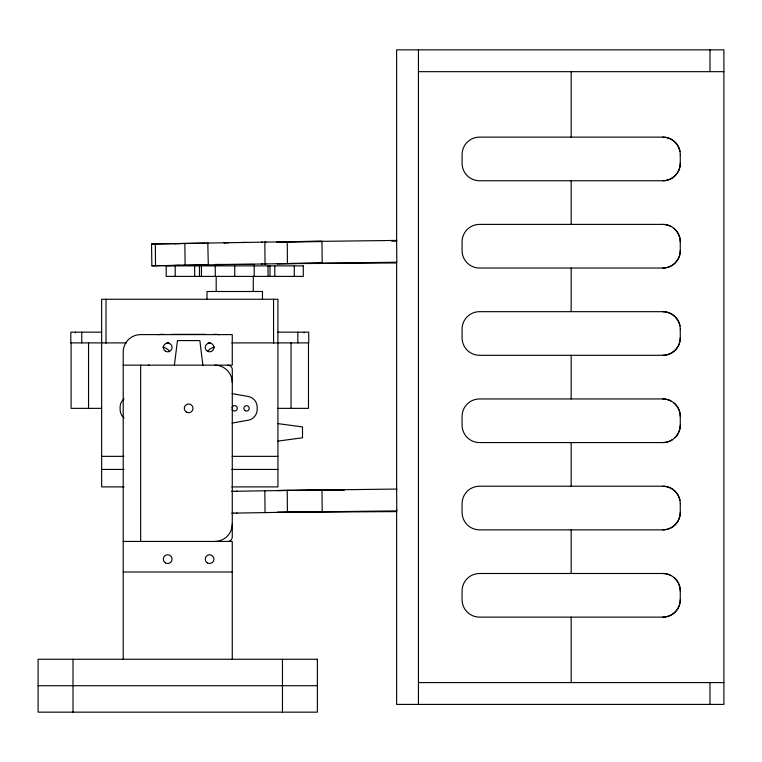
<?xml version="1.0" encoding="UTF-8"?>
<svg xmlns="http://www.w3.org/2000/svg" width="762" height="762" viewBox="0 0 762 762"><rect width="100%" height="100%" fill="white"/><g stroke="black" fill="none" stroke-linecap="round" stroke-linejoin="round"><path stroke-width="1.14" d="M174.412 365.15L177.441 340.585L199.854 340.585L202.882 365.15M321.821 241.611L276.768 241.897L396.621 240.421L396.516 241.144L391.773 241.173M396.516 489.785L396.621 489.061L276.768 490.538L290.998 490.452M232.115 423.072L248.174 420.233A10.906 10.906 0 0 0 257.185 409.489L257.185 407.213A10.906 10.906 0 0 0 248.174 396.469L232.115 393.63M277.93 441.084L302.504 437.807L302.504 426.901L277.93 423.624M289.96 241.697L290.551 241.687M295.294 241.611L294.818 241.621M205.168 264.909L151.857 265.814L151.533 244.002M261.414 264.014L262.861 263.957M232.105 491.309L233.458 491.29M237.382 491.223L236.125 491.242M203.483 243.116L205.035 243.126M224.952 242.783L223.961 242.802L228.733 242.726M244.926 242.449L245.545 242.44L241.592 242.497M179.146 243.545L174.508 243.621L175.555 243.602M178.098 243.554L179.08 243.545M202.711 243.173L151.667 244.002L321.974 241.173L322.193 262.985L152 265.814M206.645 243.097L208.074 243.078M261.385 242.154L262.49 242.173M264.881 242.135L265.986 242.078M206.397 264.89L208.14 264.9M264.643 263.928L266.252 263.9M290.389 263.519L294.894 263.442M231.572 491.347L321.974 489.814L322.193 511.635L231.791 513.159M233.124 513.112L232.486 513.121M236.449 513.055L236.982 513.045M174.441 265.443L179.213 265.357M208.293 264.862L207.807 243.088M396.621 262.957L276.987 263.709L396.821 262.233L396.621 240.421M307.591 490.347L344.348 490.118M396.621 511.607L276.987 512.359L396.821 510.883L396.621 489.061M418.443 71.666L723.9 71.666M679.971 151.4A17.459 17.459 0 0 0 662.807 137.122L479.536 137.122A17.459 17.459 0 0 0 462.077 154.572L462.077 163.306A17.459 17.459 0 0 0 479.536 180.756L662.807 180.756A17.488 17.421 -90 0 0 680.285 163.306M670.827 226.343A17.459 17.459 0 0 0 662.807 224.39L479.536 224.39A17.459 17.459 0 0 0 462.077 241.849L462.077 250.574A17.459 17.459 0 0 0 479.536 268.034L662.807 268.034A17.488 17.421 -90 0 0 680.285 250.574M215.179 264.433L254.279 264.433M679.971 325.945A17.459 17.459 0 0 0 662.807 311.668L479.536 311.668A17.459 17.459 0 0 0 462.077 329.127L462.077 337.852A17.459 17.459 0 0 0 479.536 355.302L662.807 355.302A17.488 17.421 -90 0 0 680.285 337.852M101.641 332.165L70.828 332.165L70.828 342.9L126.482 342.9M277.93 332.165L308.743 332.165L308.743 342.9L231.791 342.9M163.706 334.347L161.153 334.347A10.906 10.906 0 0 0 158.153 334.766M171.698 334.347L205.597 334.347M213.589 334.347L216.141 334.347A10.906 10.906 0 0 1 219.142 334.766M166.716 342.9L169.078 342.9M208.121 342.9L210.493 342.9M123.206 365.15L232.267 365.15L232.267 334.604L140.665 334.604A17.459 17.459 0 0 0 123.206 352.063L123.206 659.263M670.827 400.898A17.459 17.459 0 0 0 662.807 398.945L479.536 398.945A17.459 17.459 0 0 0 462.077 416.395L462.077 425.129A17.459 17.459 0 0 0 479.536 442.579L662.807 442.579A17.459 17.459 0 0 0 672.36 439.731M101.641 408.356L71.095 408.356L71.095 342.9M277.93 408.356L308.477 408.356L308.477 342.9M101.641 456.352L123.968 456.352M232.162 456.352L277.93 456.352M101.641 469.44L124.12 469.44M231.791 469.44L277.93 469.44M679.971 500.501A17.459 17.459 0 0 0 662.807 486.213L479.536 486.213A17.459 17.459 0 0 0 462.077 503.672L462.077 512.397A17.459 17.459 0 0 0 479.536 529.857L662.807 529.857A17.488 17.421 -90 0 0 680.285 512.397M124.12 486.899L101.641 486.899L101.641 299.256L277.92 299.256L277.93 486.899L231.791 486.899M123.206 541.449L232.267 541.449L232.267 659.263M123.206 571.995L232.267 571.995M670.827 575.443A17.459 17.459 0 0 0 662.807 573.491L479.536 573.491A17.459 17.459 0 0 0 462.077 590.95L462.077 599.675A17.459 17.459 0 0 0 479.536 617.125L662.807 617.125A17.488 17.421 -90 0 0 680.285 599.675M418.443 682.581L723.9 682.581M38.1 685.714L317.383 685.714M287.226 241.764L287.436 263.585M287.226 490.414L287.436 512.226M264.833 242.145L265.052 263.957M264.833 490.795L265.052 512.607M184.871 243.469L185.09 265.281M155.324 243.945L155.534 265.757M709.984 49.844L709.984 71.666M709.984 682.581L709.984 704.402M680.266 154.572L680.266 163.306A17.459 17.459 0 0 1 662.807 180.756M680.266 329.127L680.266 337.852A17.459 17.459 0 0 1 662.807 355.302M680.266 503.672L680.266 512.397A17.459 17.459 0 0 1 662.807 529.857M571.167 71.666L571.167 137.122M571.167 180.756L571.167 224.39M571.167 268.034L571.167 311.668M571.167 355.302L571.167 398.945M571.167 442.579L571.167 486.213M571.167 529.857L571.167 573.491M571.167 617.125L571.167 682.581M418.443 49.844L418.443 704.402M396.621 241.344L396.621 49.844L723.9 49.844L723.9 704.402L396.621 704.402L396.621 510.169M396.621 261.566L396.621 489.985M304.181 332.165L304.181 332.832M297.828 332.165L297.828 342.9M294.265 265.881L294.265 276.396M291.027 342.9L291.027 408.356M282.464 659.263L282.464 712.156M274.787 265.881L274.787 276.396M273.568 299.256L273.568 343.291M269.986 265.881L269.986 276.396M268.014 265.881L268.014 276.396M262.471 299.256L262.471 291.494L206.988 291.494L206.988 299.256M254.203 265.881L254.203 276.396M253.279 276.396L253.279 291.494M234.734 265.881L234.734 276.396M216.189 276.396L216.189 291.494M215.255 265.881L215.255 276.396M201.444 265.881L201.444 276.396M199.473 265.881L199.473 276.396M194.681 265.881L194.681 276.396M175.203 265.881L175.203 276.396M140.665 365.15L140.665 541.449M106.004 299.256L106.004 343.291M88.544 342.9L88.544 408.356M81.744 332.165L81.744 342.9M75.39 332.165L75.39 332.832M73.009 659.263L73.009 712.156M208.121 350.853A10.906 10.906 0 0 1 214.589 347.129M124.063 417.89A10.906 10.906 0 0 1 120.11 409.489L120.11 407.213A10.906 10.906 0 0 1 124.063 398.812M162.716 347.129A10.906 10.906 0 0 1 169.174 350.853M232 407.603A2.705 2.705 0 0 1 236.163 406.146A2.705 2.705 0 0 1 236.163 410.556A2.705 2.705 0 0 1 232 409.099M232.267 523.989A17.459 17.459 0 0 1 214.817 541.449M214.817 365.15A17.459 17.459 0 0 1 232.267 382.61M227.819 365.179A4.41 4.41 0 0 1 232.296 369.513L232.267 537.086A4.41 4.41 0 0 1 227.819 541.42M148.257 365.331A4.41 4.41 0 0 1 149.476 365.179M149.476 541.42A4.41 4.41 0 0 1 149.085 541.401M662.807 137.141A17.488 17.421 90 0 1 680.285 154.572M662.807 224.419A17.488 17.421 90 0 1 680.285 241.849M662.807 268.034A17.459 17.459 0 0 0 680.266 250.574L680.266 241.849A17.459 17.459 0 0 0 673.808 228.295M662.807 573.51A17.488 17.421 -90 0 1 680.285 590.95M662.807 617.125A17.459 17.459 0 0 0 680.266 599.675L680.266 590.95A17.459 17.459 0 0 0 673.808 577.396M662.807 486.242A17.488 17.421 -90 0 1 680.285 503.672M662.807 311.687A17.488 17.421 -90 0 1 680.285 329.127M680.285 425.129A17.488 17.421 -90 0 1 662.807 442.56M662.807 398.964A17.488 17.421 -90 0 1 680.285 416.395M675.151 437.464A17.459 17.459 0 0 0 680.266 425.129L680.266 416.395A17.459 17.459 0 0 0 673.808 402.85M303.276 265.881L166.192 265.881L166.192 276.396L303.276 276.396L303.276 265.881M317.383 659.263L38.1 659.263L38.1 712.156L317.383 712.156L317.383 659.263M245.202 410.699A2.705 2.705 0 0 0 249.26 408.356A2.705 2.705 0 0 0 245.202 406.013A2.705 2.705 0 0 0 245.202 410.699M186.471 412.128A4.362 4.362 0 0 0 193.015 408.356A4.362 4.362 0 0 0 186.471 404.574A4.362 4.362 0 0 0 186.471 412.128M165.516 351.244A4.362 4.362 0 0 0 172.069 347.462A4.362 4.362 0 0 0 165.516 343.691A4.362 4.362 0 0 0 165.516 351.244M207.416 351.244A4.362 4.362 0 0 0 213.96 347.462A4.362 4.362 0 0 0 207.416 343.691A4.362 4.362 0 0 0 207.416 351.244M207.416 562.908A4.362 4.362 0 0 0 213.96 559.127A4.362 4.362 0 0 0 207.416 555.355A4.362 4.362 0 0 0 207.416 562.908M165.516 562.908A4.362 4.362 0 0 0 172.069 559.127A4.362 4.362 0 0 0 165.516 555.355A4.362 4.362 0 0 0 165.516 562.908"/></g></svg>
